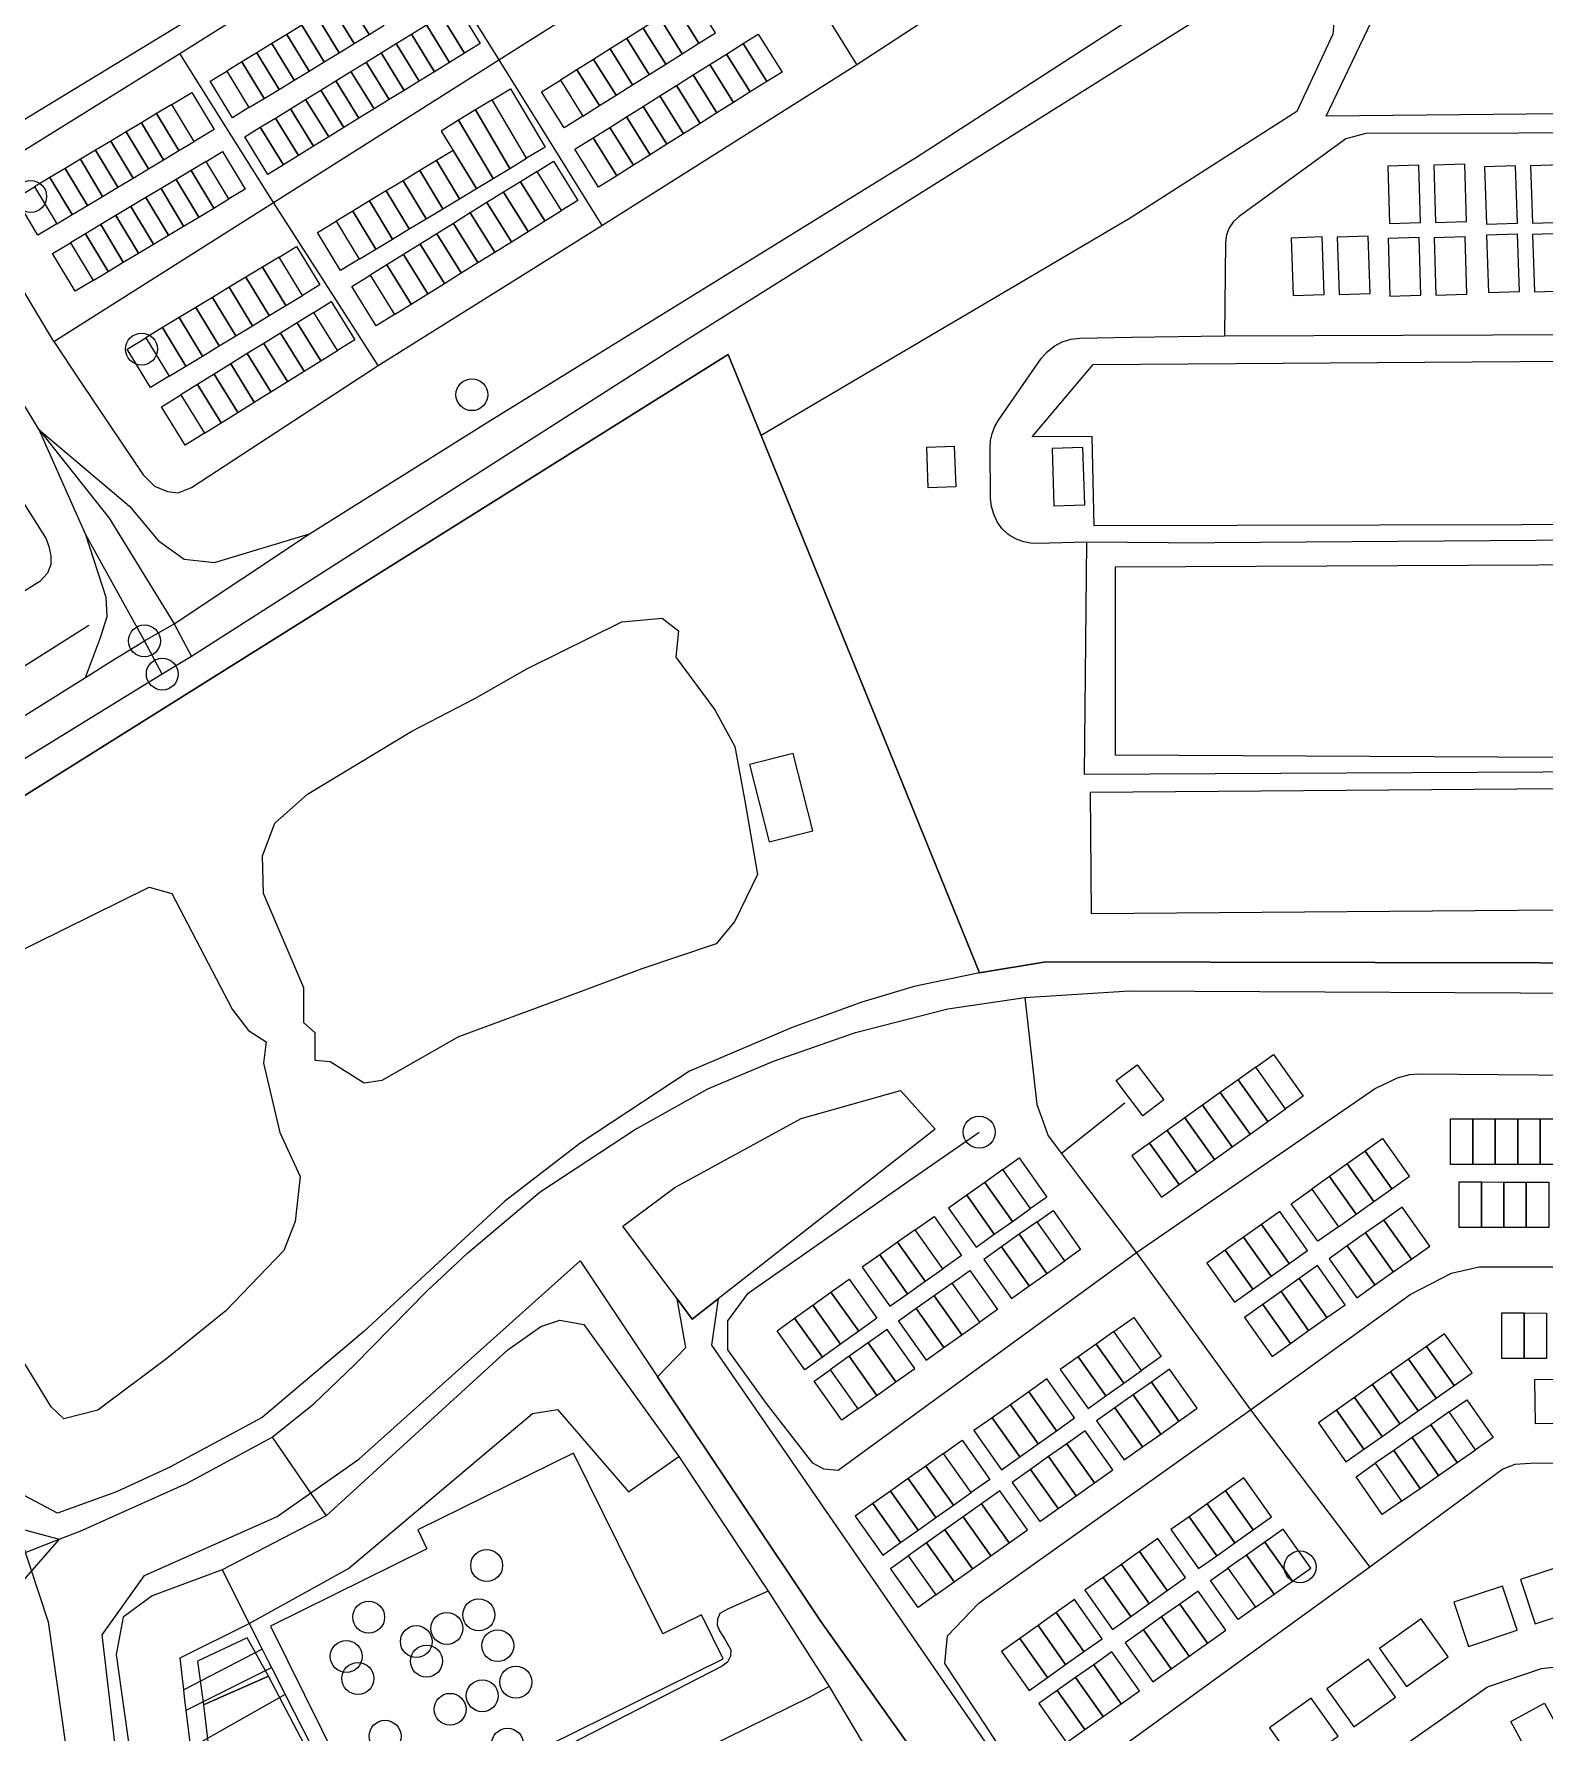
# Model space of a CAD drawing. Header units: metres. Extents: x 11276530 to 11306586, y 355867 to 367650.
# Drawn here: x 11290809 to 11291283, y 360459 to 360991 of the extents above; entities that cross this region are included whole.
import ezdxf

# ---------------------------------------------------------------- set-up
doc = ezdxf.new("R2010")
doc.units = ezdxf.units.M
for name, color, linetype in [('AMENITY', 6, 'Continuous'), ('BUILDING', 8, 'Continuous'), ('HIGHWAY_OTHER', 7, 'Continuous'), ('HIGHWAY_RESIDENTIAL', 7, 'Continuous'), ('HIGHWAY_SECONDARY', 4, 'Continuous'), ('HIGHWAY_SERVICE', 8, 'Continuous'), ('HIGHWAY_TERTIARY', 3, 'Continuous'), ('LANDUSE', 2, 'Continuous'), ('MISC', 8, 'Continuous'), ('NATURAL_OTHER', 7, 'Continuous'), ('NATURAL_WATER', 5, 'Continuous'), ('WATERWAY_DRAIN', 4, 'Continuous')]:
    doc.layers.add(name, color=color, linetype=linetype)

msp = doc.modelspace()

# ---------------------------------------------------------------- linework, layer by layer
at = {"layer": 'AMENITY'}
for points in [[(11290876.29, 360488.21), (11290860.66, 360480.96), (11290862.55, 360467.23), (11290882.91, 360476.23), (11290876.29, 360488.21)], [(11290862.55, 360467.23), (11290868.58, 360415.56), (11290869.52, 360412.1), (11290871.39, 360409.15), (11290873.66, 360408.08), (11290875.94, 360408.08), (11290909.74, 360425.05), (11290882.91, 360476.23), (11290862.55, 360467.23)]]:
    msp.add_lwpolyline(points, dxfattribs=at)
for centre in [(11290808.36, 360940.07), (11290843.13, 360892.23), (11290951.32, 360510.93), (11291206.31, 360510.47), (11290914.34, 360494.73), (11290910.95, 360475.49)]:
    msp.add_circle(centre, 5, dxfattribs=at)
at = {"layer": 'BUILDING'}
for points in [[(11290909.81, 360987.98), (11290914.51, 360990.86), (11290907.53, 361002.32), (11290902.83, 360999.44), (11290909.81, 360987.98)], [(11290914.51, 360990.86), (11290919.23, 360993.72), (11290912.25, 361005.18), (11290907.53, 361002.32), (11290914.51, 360990.86)], [(11291017.84, 360988.09), (11291023.04, 360991.35), (11291016, 361002.58), (11291010.81, 360999.32), (11291017.84, 360988.09)], [(11290900.38, 360982.25), (11290905.1, 360985.11), (11290898.12, 360996.58), (11290893.4, 360993.71), (11290900.38, 360982.25)], [(11290905.1, 360985.11), (11290909.81, 360987.98), (11290902.83, 360999.44), (11290898.12, 360996.58), (11290905.1, 360985.11)], [(11290932.45, 360993.82), (11290937.18, 360996.73), (11290944.41, 360984.98), (11290939.68, 360982.07), (11290932.45, 360993.82)], [(11290937.18, 360996.73), (11290942.08, 360999.74), (11290949.31, 360987.99), (11290944.41, 360984.98), (11290937.18, 360996.73)], [(11291007.46, 360981.57), (11291012.65, 360984.82), (11291005.61, 360996.05), (11291000.41, 360992.8), (11291007.46, 360981.57)], [(11291012.65, 360984.82), (11291017.84, 360988.09), (11291010.81, 360999.32), (11291005.61, 360996.05), (11291012.65, 360984.82)], [(11290890.95, 360976.51), (11290895.67, 360979.37), (11290888.69, 360990.83), (11290883.97, 360987.97), (11290890.95, 360976.51)], [(11290895.67, 360979.37), (11290900.38, 360982.25), (11290893.4, 360993.71), (11290888.69, 360990.83), (11290895.67, 360979.37)], [(11290922.97, 360987.99), (11290927.71, 360990.9), (11290934.94, 360979.15), (11290930.21, 360976.24), (11290922.97, 360987.99)], [(11290927.71, 360990.9), (11290932.45, 360993.82), (11290939.68, 360982.07), (11290934.94, 360979.15), (11290927.71, 360990.9)], [(11291002.26, 360978.31), (11291007.46, 360981.57), (11291000.41, 360992.8), (11290995.22, 360989.54), (11291002.26, 360978.31)], [(11291031.73, 360988), (11291036.44, 360990.97), (11291043.91, 360979.07), (11291039.2, 360976.12), (11291031.73, 360988)], [(11290881.52, 360970.76), (11290886.24, 360973.64), (11290879.26, 360985.1), (11290874.54, 360982.23), (11290881.52, 360970.76)], [(11290886.24, 360973.64), (11290890.95, 360976.51), (11290883.97, 360987.97), (11290879.26, 360985.1), (11290886.24, 360973.64)], [(11290913.5, 360982.16), (11290918.24, 360985.07), (11290925.48, 360973.32), (11290920.74, 360970.41), (11290913.5, 360982.16)], [(11290918.24, 360985.07), (11290922.97, 360987.99), (11290930.21, 360976.24), (11290925.48, 360973.32), (11290918.24, 360985.07)], [(11290991.87, 360971.79), (11290997.06, 360975.06), (11290990.02, 360986.29), (11290984.82, 360983.02), (11290991.87, 360971.79)], [(11290997.06, 360975.06), (11291002.26, 360978.31), (11290995.22, 360989.54), (11290990.02, 360986.29), (11290997.06, 360975.06)], [(11291021.28, 360981.44), (11291026.5, 360984.71), (11291033.97, 360972.83), (11291028.75, 360969.55), (11291021.28, 360981.44)], [(11291026.5, 360984.71), (11291031.73, 360988), (11291039.2, 360976.12), (11291033.97, 360972.83), (11291026.5, 360984.71)], [(11290869.83, 360979.36), (11290876.81, 360967.9), (11290871.65, 360964.75), (11290864.67, 360976.22), (11290869.83, 360979.36)], [(11290876.81, 360967.9), (11290881.52, 360970.76), (11290874.54, 360982.23), (11290869.83, 360979.36), (11290876.81, 360967.9)], [(11290904.04, 360976.33), (11290908.77, 360979.24), (11290916.01, 360967.49), (11290911.28, 360964.58), (11290904.04, 360976.33)], [(11290908.77, 360979.24), (11290913.5, 360982.16), (11290920.74, 360970.41), (11290916.01, 360967.49), (11290908.77, 360979.24)], [(11290981.47, 360965.28), (11290986.67, 360968.53), (11290979.63, 360979.76), (11290974.43, 360976.51), (11290981.47, 360965.28)], [(11290986.67, 360968.53), (11290991.87, 360971.79), (11290984.82, 360983.02), (11290979.63, 360979.76), (11290986.67, 360968.53)], [(11291016.05, 360978.15), (11291021.28, 360981.44), (11291028.75, 360969.55), (11291023.52, 360966.26), (11291016.05, 360978.15)], [(11290899.3, 360973.41), (11290904.04, 360976.33), (11290911.28, 360964.58), (11290906.53, 360961.66), (11290899.3, 360973.41)], [(11290963.84, 360952.04), (11290953.03, 360970.37), (11290958.8, 360973.85), (11290969.62, 360955.53), (11290963.84, 360952.04)], [(11290974.43, 360976.51), (11290981.47, 360965.28), (11290975.57, 360961.58), (11290968.53, 360972.81), (11290974.43, 360976.51)], [(11291005.6, 360971.58), (11291010.82, 360974.87), (11291018.29, 360962.98), (11291013.07, 360959.69), (11291005.6, 360971.58)], [(11291010.82, 360974.87), (11291016.05, 360978.15), (11291023.52, 360966.26), (11291018.29, 360962.98), (11291010.82, 360974.87)], [(11290854.82, 360954.42), (11290859.6, 360957.28), (11290852.63, 360968.9), (11290847.86, 360966.04), (11290854.82, 360954.42)], [(11290852.63, 360968.9), (11290858.9, 360972.66), (11290865.86, 360961.04), (11290859.6, 360957.28), (11290852.63, 360968.9)], [(11290889.83, 360967.58), (11290894.57, 360970.5), (11290901.8, 360958.75), (11290897.07, 360955.82), (11290889.83, 360967.58)], [(11290894.57, 360970.5), (11290899.3, 360973.41), (11290906.53, 360961.66), (11290901.8, 360958.75), (11290894.57, 360970.5)], [(11290958.59, 360948.88), (11290963.84, 360952.04), (11290953.03, 360970.37), (11290947.78, 360967.21), (11290958.59, 360948.88)], [(11290995.13, 360965.01), (11291000.36, 360968.3), (11291007.83, 360956.41), (11291002.6, 360953.13), (11290995.13, 360965.01)], [(11291000.36, 360968.3), (11291005.6, 360971.58), (11291013.07, 360959.69), (11291007.83, 360956.41), (11291000.36, 360968.3)], [(11290845.26, 360948.69), (11290850.04, 360951.55), (11290843.07, 360963.17), (11290838.29, 360960.31), (11290845.26, 360948.69)], [(11290850.04, 360951.55), (11290854.82, 360954.42), (11290847.86, 360966.04), (11290843.07, 360963.17), (11290850.04, 360951.55)], [(11290880.36, 360961.74), (11290885.09, 360964.65), (11290892.33, 360952.91), (11290887.6, 360949.99), (11290880.36, 360961.74)], [(11290885.09, 360964.65), (11290889.83, 360967.58), (11290897.07, 360955.82), (11290892.33, 360952.91), (11290885.09, 360964.65)], [(11290948.09, 360942.53), (11290953.33, 360945.71), (11290942.53, 360964.03), (11290937.06, 360960.57), (11290940.86, 360954.52), (11290948.09, 360942.53)], [(11290953.33, 360945.71), (11290958.59, 360948.88), (11290947.78, 360967.21), (11290942.53, 360964.03), (11290953.33, 360945.71)], [(11290989.91, 360961.73), (11290995.13, 360965.01), (11291002.6, 360953.13), (11290997.38, 360949.85), (11290989.91, 360961.73)], [(11290840.48, 360945.82), (11290845.26, 360948.69), (11290838.29, 360960.31), (11290833.51, 360957.44), (11290840.48, 360945.82)], [(11290880.36, 360961.74), (11290887.6, 360949.99), (11290882.74, 360947), (11290875.51, 360958.76), (11290880.36, 360961.74)], [(11290984.68, 360958.44), (11290992.15, 360946.56), (11290986.43, 360942.96), (11290978.96, 360954.85), (11290984.68, 360958.44)], [(11290984.68, 360958.44), (11290989.91, 360961.73), (11290997.38, 360949.85), (11290992.15, 360946.56), (11290984.68, 360958.44)], [(11290830.91, 360940.1), (11290835.7, 360942.97), (11290828.73, 360954.59), (11290823.94, 360951.72), (11290830.91, 360940.1)], [(11290835.7, 360942.97), (11290840.48, 360945.82), (11290833.51, 360957.44), (11290828.73, 360954.59), (11290835.7, 360942.97)], [(11290863.42, 360951.07), (11290868.49, 360954.13), (11290875.57, 360942.32), (11290870.5, 360939.27), (11290863.42, 360951.07)], [(11290942.83, 360939.37), (11290948.09, 360942.53), (11290940.86, 360954.52), (11290935.61, 360951.35), (11290942.83, 360939.37)], [(11290821.35, 360934.37), (11290826.14, 360937.24), (11290819.17, 360948.86), (11290814.38, 360945.99), (11290821.35, 360934.37)], [(11290826.14, 360937.24), (11290830.91, 360940.1), (11290823.94, 360951.72), (11290819.17, 360948.86), (11290826.14, 360937.24)], [(11290861.05, 360933.6), (11290865.77, 360936.43), (11290858.69, 360948.24), (11290853.97, 360945.4), (11290861.05, 360933.6)], [(11290865.77, 360936.43), (11290870.5, 360939.27), (11290863.42, 360951.07), (11290858.69, 360948.24), (11290865.77, 360936.43)], [(11290932.33, 360933.03), (11290937.58, 360936.2), (11290930.36, 360948.19), (11290925.1, 360945.01), (11290932.33, 360933.03)], [(11290937.58, 360936.2), (11290942.83, 360939.37), (11290935.61, 360951.35), (11290930.36, 360948.19), (11290937.58, 360936.2)], [(11290969.54, 360932.38), (11290974.77, 360935.63), (11290967.11, 360947.93), (11290961.88, 360944.67), (11290969.54, 360932.38)], [(11290967.11, 360947.93), (11290972.23, 360951.13), (11290979.89, 360938.83), (11290974.77, 360935.63), (11290967.11, 360947.93)], [(11291233.81, 360949.59), (11291234.4, 360931.62), (11291244.1, 360931.93), (11291243.52, 360949.9), (11291233.81, 360949.59)], [(11291248.23, 360949.88), (11291248.82, 360931.9), (11291258.51, 360932.22), (11291257.94, 360950.19), (11291248.23, 360949.88)], [(11291264.18, 360949.39), (11291264.76, 360931.42), (11291274.45, 360931.73), (11291273.88, 360949.7), (11291264.18, 360949.39)], [(11291278.6, 360949.68), (11291279.19, 360931.7), (11291288.88, 360932.02), (11291288.29, 360949.99), (11291278.6, 360949.68)], [(11290809.61, 360943.12), (11290816.58, 360931.51), (11290810.66, 360927.97), (11290803.71, 360939.58), (11290809.61, 360943.12)], [(11290816.58, 360931.51), (11290821.35, 360934.37), (11290814.38, 360945.99), (11290809.61, 360943.12), (11290816.58, 360931.51)], [(11290851.59, 360927.93), (11290856.32, 360930.76), (11290849.24, 360942.57), (11290844.51, 360939.73), (11290851.59, 360927.93)], [(11290856.32, 360930.76), (11290861.05, 360933.6), (11290853.97, 360945.4), (11290849.24, 360942.57), (11290856.32, 360930.76)], [(11290921.83, 360926.69), (11290927.07, 360929.87), (11290919.85, 360941.84), (11290914.6, 360938.68), (11290921.83, 360926.69)], [(11290927.07, 360929.87), (11290932.33, 360933.03), (11290925.1, 360945.01), (11290919.85, 360941.84), (11290927.07, 360929.87)], [(11290964.31, 360929.11), (11290969.54, 360932.38), (11290961.88, 360944.67), (11290956.65, 360941.42), (11290964.31, 360929.11)], [(11290842.13, 360922.26), (11290846.87, 360925.1), (11290839.79, 360936.89), (11290835.05, 360934.06), (11290842.13, 360922.26)], [(11290846.87, 360925.1), (11290851.59, 360927.93), (11290844.51, 360939.73), (11290839.79, 360936.89), (11290846.87, 360925.1)], [(11290916.57, 360923.52), (11290921.83, 360926.69), (11290914.6, 360938.68), (11290909.35, 360935.5), (11290916.57, 360923.52)], [(11290953.83, 360922.6), (11290959.06, 360925.85), (11290951.41, 360938.15), (11290946.17, 360934.9), (11290953.83, 360922.6)], [(11290959.06, 360925.85), (11290964.31, 360929.11), (11290956.65, 360941.42), (11290951.41, 360938.15), (11290959.06, 360925.85)], [(11290832.68, 360916.59), (11290837.4, 360919.42), (11290830.32, 360931.23), (11290825.6, 360928.38), (11290832.68, 360916.59)], [(11290837.4, 360919.42), (11290842.13, 360922.26), (11290835.05, 360934.06), (11290830.32, 360931.23), (11290837.4, 360919.42)], [(11290904.09, 360932.33), (11290911.32, 360920.36), (11290905.49, 360916.83), (11290898.25, 360928.81), (11290904.09, 360932.33)], [(11290911.32, 360920.36), (11290916.57, 360923.52), (11290909.35, 360935.5), (11290904.09, 360932.33), (11290911.32, 360920.36)], [(11290943.37, 360916.08), (11290948.6, 360919.34), (11290940.94, 360931.64), (11290935.71, 360928.38), (11290943.37, 360916.08)], [(11290948.6, 360919.34), (11290953.83, 360922.6), (11290946.17, 360934.9), (11290940.94, 360931.64), (11290948.6, 360919.34)], [(11290827.95, 360913.76), (11290832.68, 360916.59), (11290825.6, 360928.38), (11290820.87, 360925.55), (11290827.95, 360913.76)], [(11290938.14, 360912.82), (11290943.37, 360916.08), (11290935.71, 360928.38), (11290930.48, 360925.13), (11290938.14, 360912.82)], [(11291203.54, 360927.04), (11291204.13, 360909.06), (11291213.83, 360909.37), (11291213.25, 360927.36), (11291203.54, 360927.04)], [(11291217.96, 360927.33), (11291218.55, 360909.35), (11291228.25, 360909.66), (11291227.67, 360927.64), (11291217.96, 360927.33)], [(11291233.91, 360926.85), (11291234.49, 360908.86), (11291244.19, 360909.17), (11291243.61, 360927.16), (11291233.91, 360926.85)], [(11291248.33, 360927.12), (11291248.92, 360909.15), (11291258.61, 360909.46), (11291258.02, 360927.44), (11291248.33, 360927.12)], [(11291264.77, 360927.89), (11291265.36, 360909.92), (11291275.06, 360910.23), (11291274.47, 360928.22), (11291264.77, 360927.89)], [(11291279.19, 360928.18), (11291279.78, 360910.21), (11291289.47, 360910.52), (11291288.89, 360928.5), (11291279.19, 360928.18)], [(11290820.87, 360925.55), (11290827.95, 360913.76), (11290822.34, 360910.38), (11290815.26, 360922.19), (11290820.87, 360925.55)], [(11290888.33, 360905.86), (11290893.55, 360909.03), (11290886.26, 360921.07), (11290881.04, 360917.91), (11290888.33, 360905.86)], [(11290886.26, 360921.07), (11290891.74, 360924.39), (11290899.03, 360912.35), (11290893.55, 360909.03), (11290886.26, 360921.07)], [(11290927.66, 360906.3), (11290932.89, 360909.56), (11290925.23, 360921.86), (11290920, 360918.61), (11290927.66, 360906.3)], [(11290932.89, 360909.56), (11290938.14, 360912.82), (11290930.48, 360925.13), (11290925.23, 360921.86), (11290932.89, 360909.56)], [(11290883.11, 360902.71), (11290888.33, 360905.86), (11290881.04, 360917.91), (11290875.81, 360914.75), (11290883.11, 360902.71)], [(11290914.77, 360915.35), (11290922.43, 360903.04), (11290916.73, 360899.5), (11290909.07, 360911.8), (11290914.77, 360915.35)], [(11290922.43, 360903.04), (11290927.66, 360906.3), (11290920, 360918.61), (11290914.77, 360915.35), (11290922.43, 360903.04)], [(11290872.66, 360896.38), (11290877.88, 360899.54), (11290870.59, 360911.59), (11290865.37, 360908.44), (11290872.66, 360896.38)], [(11290877.88, 360899.54), (11290883.11, 360902.71), (11290875.81, 360914.75), (11290870.59, 360911.59), (11290877.88, 360899.54)], [(11290862.21, 360890.05), (11290867.44, 360893.22), (11290860.13, 360905.27), (11290854.91, 360902.12), (11290862.21, 360890.05)], [(11290867.44, 360893.22), (11290872.66, 360896.38), (11290865.37, 360908.44), (11290860.13, 360905.27), (11290867.44, 360893.22)], [(11290897.12, 360903.71), (11290902.61, 360907.12), (11290910.04, 360895.15), (11290904.54, 360891.75), (11290897.12, 360903.71)], [(11290856.98, 360886.9), (11290862.21, 360890.05), (11290854.91, 360902.12), (11290849.68, 360898.95), (11290856.98, 360886.9)], [(11290894.12, 360885.28), (11290899.33, 360888.51), (11290891.91, 360900.48), (11290886.7, 360897.25), (11290894.12, 360885.28)], [(11290899.33, 360888.51), (11290904.54, 360891.75), (11290897.12, 360903.71), (11290891.91, 360900.48), (11290899.33, 360888.51)], [(11290844.46, 360895.79), (11290851.76, 360883.73), (11290845.89, 360880.17), (11290838.58, 360892.24), (11290844.46, 360895.79)], [(11290851.76, 360883.73), (11290856.98, 360886.9), (11290849.68, 360898.95), (11290844.46, 360895.79), (11290851.76, 360883.73)], [(11290883.7, 360878.82), (11290888.91, 360882.05), (11290881.49, 360894.02), (11290876.28, 360890.79), (11290883.7, 360878.82)], [(11290888.91, 360882.05), (11290894.12, 360885.28), (11290886.7, 360897.25), (11290881.49, 360894.02), (11290888.91, 360882.05)], [(11290878.48, 360875.59), (11290883.7, 360878.82), (11290876.28, 360890.79), (11290871.07, 360887.55), (11290878.48, 360875.59)], [(11290868.06, 360869.12), (11290873.27, 360872.36), (11290865.86, 360884.33), (11290860.65, 360881.1), (11290868.06, 360869.12)], [(11290873.27, 360872.36), (11290878.48, 360875.59), (11290871.07, 360887.55), (11290865.86, 360884.33), (11290873.27, 360872.36)], [(11290855.44, 360877.86), (11290862.85, 360865.89), (11290856.76, 360862.12), (11290849.35, 360874.08), (11290855.44, 360877.86)], [(11290862.85, 360865.89), (11290868.06, 360869.12), (11290860.65, 360881.1), (11290855.44, 360877.86), (11290862.85, 360865.89)], [(11291089.26, 360861.45), (11291097.9, 360861.75), (11291098.36, 360849.06), (11291089.71, 360848.76), (11291089.26, 360861.45)], [(11291128.55, 360861.02), (11291129.14, 360843.04), (11291138.83, 360843.36), (11291138.26, 360861.34), (11291128.55, 360861.02)], [(11291192.4, 360667.1), (11291197.96, 360671.08), (11291207.27, 360658.06), (11291201.71, 360654.08), (11291192.4, 360667.1)], [(11291148.69, 360662.9), (11291155.28, 360667.9), (11291163.61, 360656.92), (11291157.01, 360651.91), (11291148.69, 360662.9)], [(11291196.16, 360650.11), (11291201.71, 360654.08), (11291192.4, 360667.1), (11291186.86, 360663.13), (11291196.16, 360650.11)], [(11291190.62, 360646.15), (11291196.16, 360650.11), (11291186.86, 360663.13), (11291181.31, 360659.17), (11291190.62, 360646.15)], [(11291179.53, 360638.22), (11291185.08, 360642.18), (11291175.77, 360655.2), (11291170.24, 360651.23), (11291179.53, 360638.22)], [(11291185.08, 360642.18), (11291190.62, 360646.15), (11291181.31, 360659.17), (11291175.77, 360655.2), (11291185.08, 360642.18)], [(11291173.99, 360634.25), (11291179.53, 360638.22), (11291170.24, 360651.23), (11291164.69, 360647.27), (11291173.99, 360634.25)], [(11291253.48, 360650.96), (11291260.5, 360650.96), (11291260.5, 360636.64), (11291253.48, 360636.64), (11291253.48, 360650.96)], [(11291260.5, 360650.96), (11291267.52, 360650.94), (11291267.52, 360636.63), (11291260.5, 360636.64), (11291260.5, 360650.96)], [(11291267.52, 360650.94), (11291274.54, 360650.94), (11291274.54, 360636.63), (11291267.52, 360636.63), (11291267.52, 360650.94)], [(11291274.54, 360650.94), (11291281.56, 360650.93), (11291281.56, 360636.63), (11291274.54, 360636.63), (11291274.54, 360650.94)], [(11291281.56, 360650.93), (11291288.58, 360650.93), (11291288.58, 360636.62), (11291281.56, 360636.63), (11291281.56, 360650.93)], [(11291168.45, 360630.3), (11291173.99, 360634.25), (11291164.69, 360647.27), (11291159.15, 360643.31), (11291168.45, 360630.3)], [(11291235.05, 360629), (11291240.61, 360632.96), (11291232.24, 360644.73), (11291226.68, 360640.78), (11291235.05, 360629)], [(11291113.16, 360635.05), (11291118.28, 360638.67), (11291126.95, 360626.43), (11291121.82, 360622.8), (11291113.16, 360635.05)], [(11291162.9, 360626.33), (11291168.45, 360630.3), (11291159.15, 360643.31), (11291153.61, 360639.34), (11291162.9, 360626.33)], [(11291229.48, 360625.04), (11291235.05, 360629), (11291226.68, 360640.78), (11291221.11, 360636.82), (11291229.48, 360625.04)], [(11291116.14, 360618.78), (11291121.82, 360622.8), (11291113.16, 360635.05), (11291107.48, 360631.02), (11291116.14, 360618.78)], [(11291223.93, 360621.09), (11291229.48, 360625.04), (11291221.11, 360636.82), (11291215.56, 360632.86), (11291223.93, 360621.09)], [(11291110.46, 360614.76), (11291116.14, 360618.78), (11291107.48, 360631.02), (11291101.8, 360627.01), (11291110.46, 360614.76)], [(11291209.99, 360628.9), (11291218.36, 360617.13), (11291211.92, 360612.55), (11291203.54, 360624.32), (11291209.99, 360628.9)], [(11291218.36, 360617.13), (11291223.93, 360621.09), (11291215.56, 360632.86), (11291209.99, 360628.9), (11291218.36, 360617.13)], [(11291256.19, 360631.14), (11291263.2, 360631.14), (11291263.2, 360616.83), (11291256.18, 360616.83), (11291256.19, 360631.14)], [(11291263.2, 360631.14), (11291270.22, 360631.13), (11291270.21, 360616.83), (11291263.2, 360616.83), (11291263.2, 360631.14)], [(11291270.22, 360631.13), (11291277.24, 360631.13), (11291277.24, 360616.82), (11291270.21, 360616.83), (11291270.22, 360631.13)], [(11291277.24, 360631.13), (11291284.26, 360631.12), (11291284.26, 360616.82), (11291277.24, 360616.82), (11291277.24, 360631.13)], [(11291104.77, 360610.74), (11291110.46, 360614.76), (11291101.8, 360627.01), (11291096.11, 360622.98), (11291104.77, 360610.74)], [(11291241.25, 360606.99), (11291246.97, 360611.04), (11291238.31, 360623.27), (11291232.59, 360619.22), (11291241.25, 360606.99)], [(11291085.66, 360616.18), (11291091.56, 360620.36), (11291100.22, 360608.12), (11291094.32, 360603.94), (11291085.66, 360616.18)], [(11291126.96, 360602.5), (11291132.52, 360606.44), (11291123.86, 360618.68), (11291118.3, 360614.74), (11291126.96, 360602.5)], [(11291123.86, 360618.68), (11291128.87, 360622.22), (11291137.53, 360609.98), (11291132.52, 360606.44), (11291123.86, 360618.68)], [(11291197.21, 360601.57), (11291202.93, 360605.62), (11291194.26, 360617.86), (11291188.54, 360613.82), (11291197.21, 360601.57)], [(11291202.93, 360605.62), (11291208.65, 360609.67), (11291199.98, 360621.91), (11291194.26, 360617.86), (11291202.93, 360605.62)], [(11291235.53, 360602.93), (11291241.25, 360606.99), (11291232.59, 360619.22), (11291226.87, 360615.18), (11291235.53, 360602.93)], [(11291083.23, 360596.1), (11291088.77, 360600.01), (11291080.11, 360612.26), (11291074.57, 360608.34), (11291083.23, 360596.1)], [(11291088.77, 360600.01), (11291094.32, 360603.94), (11291085.66, 360616.18), (11291080.11, 360612.26), (11291088.77, 360600.01)], [(11291121.39, 360598.56), (11291126.96, 360602.5), (11291118.3, 360614.74), (11291112.73, 360610.81), (11291121.39, 360598.56)], [(11291191.49, 360597.52), (11291197.21, 360601.57), (11291188.54, 360613.82), (11291182.82, 360609.76), (11291191.49, 360597.52)], [(11291229.79, 360598.89), (11291235.53, 360602.93), (11291226.87, 360615.18), (11291221.13, 360611.13), (11291229.79, 360598.89)], [(11291077.69, 360592.17), (11291083.23, 360596.1), (11291074.57, 360608.34), (11291069.03, 360604.42), (11291077.69, 360592.17)], [(11291115.82, 360594.63), (11291121.39, 360598.56), (11291112.73, 360610.81), (11291107.16, 360606.87), (11291115.82, 360594.63)], [(11291185.76, 360593.47), (11291191.49, 360597.52), (11291182.82, 360609.76), (11291177.09, 360605.71), (11291185.76, 360593.47)], [(11291224.07, 360594.83), (11291229.79, 360598.89), (11291221.13, 360611.13), (11291215.41, 360607.07), (11291224.07, 360594.83)], [(11291097.25, 360599.47), (11291102.83, 360603.42), (11291111.49, 360591.18), (11291105.91, 360587.22), (11291097.25, 360599.47)], [(11291214.74, 360588.61), (11291220.46, 360592.67), (11291211.79, 360604.91), (11291206.07, 360600.86), (11291214.74, 360588.61)], [(11291053.55, 360592.48), (11291059.24, 360596.56), (11291067.97, 360584.36), (11291062.28, 360580.28), (11291053.55, 360592.48)], [(11291059.24, 360596.56), (11291064.93, 360600.63), (11291073.66, 360588.43), (11291067.97, 360584.36), (11291059.24, 360596.56)], [(11291100.28, 360583.25), (11291105.91, 360587.22), (11291097.25, 360599.47), (11291091.62, 360595.5), (11291100.28, 360583.25)], [(11291203.29, 360580.5), (11291209.01, 360584.56), (11291200.35, 360596.8), (11291194.63, 360592.75), (11291203.29, 360580.5)], [(11291209.01, 360584.56), (11291214.74, 360588.61), (11291206.07, 360600.86), (11291200.35, 360596.8), (11291209.01, 360584.56)], [(11291047.86, 360588.41), (11291053.55, 360592.48), (11291062.28, 360580.28), (11291056.59, 360576.21), (11291047.86, 360588.41)], [(11291089.06, 360575.3), (11291094.67, 360579.29), (11291086, 360591.53), (11291080.39, 360587.55), (11291089.06, 360575.3)], [(11291094.67, 360579.29), (11291100.28, 360583.25), (11291091.62, 360595.5), (11291086, 360591.53), (11291094.67, 360579.29)], [(11291197.57, 360576.45), (11291203.29, 360580.5), (11291194.63, 360592.75), (11291188.91, 360588.71), (11291197.57, 360576.45)], [(11291056.59, 360576.21), (11291051.08, 360572.26), (11291042.35, 360584.46), (11291047.86, 360588.41), (11291056.59, 360576.21)], [(11291147.96, 360584.26), (11291154.16, 360588.64), (11291162.82, 360576.4), (11291156.62, 360572.02), (11291147.96, 360584.26)], [(11291269.57, 360590.08), (11291276.59, 360590.08), (11291276.58, 360575.77), (11291269.56, 360575.77), (11291269.57, 360590.08)], [(11291276.59, 360590.08), (11291283.61, 360590.07), (11291283.59, 360575.76), (11291276.58, 360575.77), (11291276.59, 360590.08)], [(11291073.6, 360564.24), (11291079.55, 360568.45), (11291070.88, 360580.69), (11291064.94, 360576.49), (11291073.6, 360564.24)], [(11291079.55, 360568.45), (11291085.5, 360572.66), (11291076.84, 360584.9), (11291070.88, 360580.69), (11291079.55, 360568.45)], [(11291145.44, 360564.09), (11291151.02, 360568.05), (11291142.36, 360580.29), (11291136.76, 360576.33), (11291145.44, 360564.09)], [(11291151.02, 360568.05), (11291156.62, 360572.02), (11291147.96, 360584.26), (11291142.36, 360580.29), (11291151.02, 360568.05)], [(11291254.58, 360567.33), (11291260.23, 360571.31), (11291251.58, 360583.57), (11291245.93, 360579.59), (11291254.58, 360567.33)], [(11291067.65, 360560.03), (11291073.6, 360564.24), (11291064.94, 360576.49), (11291058.98, 360572.27), (11291067.65, 360560.03)], [(11291139.84, 360560.12), (11291145.44, 360564.09), (11291136.76, 360576.33), (11291131.16, 360572.36), (11291139.84, 360560.12)], [(11291243.29, 360559.36), (11291248.94, 360563.34), (11291240.28, 360575.59), (11291234.64, 360571.6), (11291243.29, 360559.36)], [(11291248.94, 360563.34), (11291254.58, 360567.33), (11291245.93, 360579.59), (11291240.28, 360575.59), (11291248.94, 360563.34)], [(11291058.98, 360572.27), (11291067.65, 360560.03), (11291062.63, 360556.47), (11291053.96, 360568.72), (11291058.98, 360572.27)], [(11291129.92, 360553.12), (11291135.64, 360557.16), (11291126.98, 360569.41), (11291121.26, 360565.36), (11291129.92, 360553.12)], [(11291168.36, 360556.17), (11291174.08, 360560.22), (11291165.42, 360572.46), (11291159.7, 360568.41), (11291168.36, 360556.17)], [(11291237.64, 360555.37), (11291243.29, 360559.36), (11291234.64, 360571.6), (11291228.99, 360567.62), (11291237.64, 360555.37)], [(11291287.3, 360569.36), (11291287.51, 360555.4), (11291280.1, 360555.29), (11291279.88, 360569.25), (11291287.3, 360569.36)], [(11291124.2, 360549.07), (11291129.92, 360553.12), (11291121.26, 360565.36), (11291115.54, 360561.31), (11291124.2, 360549.07)], [(11291156.91, 360548.07), (11291162.63, 360552.12), (11291153.97, 360564.37), (11291148.24, 360560.31), (11291156.91, 360548.07)], [(11291162.63, 360552.12), (11291168.36, 360556.17), (11291159.7, 360568.41), (11291153.97, 360564.37), (11291162.63, 360552.12)], [(11291232, 360551.39), (11291237.64, 360555.37), (11291228.99, 360567.62), (11291223.34, 360563.63), (11291232, 360551.39)], [(11291118.47, 360545.01), (11291124.2, 360549.07), (11291115.54, 360561.31), (11291109.8, 360557.25), (11291118.47, 360545.01)], [(11291151.19, 360544.02), (11291156.91, 360548.07), (11291148.24, 360560.31), (11291142.52, 360556.26), (11291151.19, 360544.02)], [(11291220.71, 360543.41), (11291226.35, 360547.4), (11291217.69, 360559.64), (11291212.05, 360555.65), (11291220.71, 360543.41)], [(11291226.35, 360547.4), (11291232, 360551.39), (11291223.34, 360563.63), (11291217.69, 360559.64), (11291226.35, 360547.4)], [(11291255.52, 360543.16), (11291261.31, 360547.19), (11291253.06, 360559.05), (11291247.27, 360555.02), (11291255.52, 360543.16)], [(11291253.06, 360559.05), (11291258.57, 360562.88), (11291266.82, 360551.02), (11291261.31, 360547.19), (11291253.06, 360559.05)], [(11291112.75, 360540.96), (11291118.47, 360545.01), (11291109.8, 360557.25), (11291104.08, 360553.21), (11291112.75, 360540.96)], [(11291141.87, 360536.86), (11291147.6, 360540.91), (11291138.93, 360553.14), (11291133.21, 360549.09), (11291141.87, 360536.86)], [(11291249.73, 360539.14), (11291255.52, 360543.16), (11291247.27, 360555.02), (11291241.48, 360551), (11291249.73, 360539.14)], [(11291094.52, 360546), (11291100.4, 360550.16), (11291109.06, 360537.92), (11291103.18, 360533.76), (11291094.52, 360546)], [(11291136.15, 360532.8), (11291141.87, 360536.86), (11291133.21, 360549.09), (11291127.49, 360545.04), (11291136.15, 360532.8)], [(11291243.94, 360535.11), (11291249.73, 360539.14), (11291241.48, 360551), (11291235.69, 360546.97), (11291243.94, 360535.11)], [(11291018.64, 360495.42), (11291006.55, 360489.45), (11290978.56, 360546.17), (11290929.7, 360522.05), (11290932.61, 360516.17), (11290883.57, 360491.94), (11290915.48, 360427.33), (11291025.44, 360481.62), (11291018.64, 360495.42)], [(11291097.65, 360529.85), (11291103.18, 360533.76), (11291094.52, 360546), (11291088.99, 360542.09), (11291097.65, 360529.85)], [(11291130.43, 360528.75), (11291136.15, 360532.8), (11291127.49, 360545.04), (11291121.76, 360541), (11291130.43, 360528.75)], [(11291229.9, 360542.95), (11291238.15, 360531.09), (11291232.1, 360526.87), (11291223.85, 360538.73), (11291229.9, 360542.95)], [(11291238.15, 360531.09), (11291243.94, 360535.11), (11291235.69, 360546.97), (11291229.9, 360542.95), (11291238.15, 360531.09)], [(11291086.57, 360522.01), (11291092.11, 360525.92), (11291083.44, 360538.17), (11291077.91, 360534.25), (11291086.57, 360522.01)], [(11291092.11, 360525.92), (11291097.65, 360529.85), (11291088.99, 360542.09), (11291083.44, 360538.17), (11291092.11, 360525.92)], [(11291124.71, 360524.7), (11291130.43, 360528.75), (11291121.76, 360541), (11291116.04, 360536.94), (11291124.71, 360524.7)], [(11291191.62, 360522.09), (11291197.35, 360526.13), (11291188.68, 360538.38), (11291182.96, 360534.33), (11291191.62, 360522.09)], [(11291081.04, 360518.08), (11291086.57, 360522.01), (11291077.91, 360534.25), (11291072.37, 360530.33), (11291081.04, 360518.08)], [(11291115.11, 360518), (11291120.86, 360522.06), (11291112.2, 360534.3), (11291106.45, 360530.23), (11291115.11, 360518)], [(11291185.9, 360518.04), (11291191.62, 360522.09), (11291182.96, 360534.33), (11291177.24, 360530.28), (11291185.9, 360518.04)], [(11291075.5, 360514.17), (11291081.04, 360518.08), (11291072.37, 360530.33), (11291066.83, 360526.41), (11291075.5, 360514.17)], [(11291109.36, 360513.93), (11291115.11, 360518), (11291106.45, 360530.23), (11291100.7, 360526.16), (11291109.36, 360513.93)], [(11291180.18, 360513.98), (11291185.9, 360518.04), (11291177.24, 360530.28), (11291171.52, 360526.22), (11291180.18, 360513.98)], [(11291097.86, 360505.78), (11291103.61, 360509.86), (11291094.94, 360522.09), (11291089.19, 360518.02), (11291097.86, 360505.78)], [(11291103.61, 360509.86), (11291109.36, 360513.93), (11291100.7, 360526.16), (11291094.94, 360522.09), (11291103.61, 360509.86)], [(11291174.46, 360509.93), (11291180.18, 360513.98), (11291171.52, 360526.22), (11291165.8, 360522.18), (11291174.46, 360509.93)], [(11291203.9, 360506.02), (11291209.66, 360510.1), (11291201, 360522.34), (11291195.24, 360518.26), (11291203.9, 360506.02)], [(11291092.1, 360501.71), (11291097.86, 360505.78), (11291089.19, 360518.02), (11291083.43, 360513.95), (11291092.1, 360501.71)], [(11291164.69, 360503.08), (11291170.43, 360507.12), (11291161.76, 360519.37), (11291156.03, 360515.32), (11291164.69, 360503.08)], [(11291198.15, 360501.95), (11291203.9, 360506.02), (11291195.24, 360518.26), (11291189.47, 360514.19), (11291198.15, 360501.95)], [(11291083.43, 360513.95), (11291092.1, 360501.71), (11291086.58, 360497.79), (11291077.91, 360510.03), (11291083.43, 360513.95)], [(11291153.25, 360494.97), (11291158.97, 360499.02), (11291150.31, 360511.26), (11291144.59, 360507.21), (11291153.25, 360494.97)], [(11291158.97, 360499.02), (11291164.69, 360503.08), (11291156.03, 360515.32), (11291150.31, 360511.26), (11291158.97, 360499.02)], [(11291192.39, 360497.87), (11291198.15, 360501.95), (11291189.47, 360514.19), (11291183.72, 360510.11), (11291192.39, 360497.87)], [(11291295.25, 360497.68), (11291290.65, 360511.56), (11291275.41, 360506.51), (11291280.01, 360492.63), (11291295.25, 360497.68)], [(11291147.53, 360490.91), (11291153.25, 360494.97), (11291144.59, 360507.21), (11291138.87, 360503.15), (11291147.53, 360490.91)], [(11291183.72, 360510.11), (11291192.39, 360497.87), (11291186.92, 360494), (11291178.25, 360506.24), (11291183.72, 360510.11)], [(11291138.56, 360483.93), (11291144.28, 360487.98), (11291135.61, 360500.22), (11291129.88, 360496.18), (11291138.56, 360483.93)], [(11291177.31, 360486.59), (11291183.03, 360490.64), (11291174.37, 360502.89), (11291168.65, 360498.83), (11291177.31, 360486.59)], [(11291274.35, 360490.6), (11291269.76, 360504.48), (11291254.52, 360499.43), (11291259.12, 360485.55), (11291274.35, 360490.6)], [(11291132.83, 360479.87), (11291138.56, 360483.93), (11291129.88, 360496.18), (11291124.16, 360492.12), (11291132.83, 360479.87)], [(11291165.86, 360478.48), (11291171.58, 360482.54), (11291162.91, 360494.78), (11291157.19, 360490.72), (11291165.86, 360478.48)], [(11291171.58, 360482.54), (11291177.31, 360486.59), (11291168.65, 360498.83), (11291162.91, 360494.78), (11291171.58, 360482.54)], [(11291127.11, 360475.83), (11291132.83, 360479.87), (11291124.16, 360492.12), (11291118.44, 360488.07), (11291127.11, 360475.83)], [(11291160.14, 360474.43), (11291165.86, 360478.48), (11291157.19, 360490.72), (11291151.47, 360486.68), (11291160.14, 360474.43)], [(11291252.77, 360482.27), (11291244.3, 360494.18), (11291231.22, 360484.89), (11291239.68, 360472.97), (11291252.77, 360482.27)], [(11291121.38, 360471.77), (11291127.11, 360475.83), (11291118.44, 360488.07), (11291112.72, 360484.01), (11291121.38, 360471.77)], [(11291144.55, 360463.54), (11291150.27, 360467.59), (11291141.61, 360479.83), (11291135.88, 360475.78), (11291144.55, 360463.54)], [(11291150.27, 360467.59), (11291155.99, 360471.65), (11291147.33, 360483.89), (11291141.61, 360479.83), (11291150.27, 360467.59)], [(11291236.22, 360469.66), (11291227.76, 360481.58), (11291214.67, 360472.28), (11291223.14, 360460.36), (11291236.22, 360469.66)], [(11291138.82, 360459.48), (11291144.55, 360463.54), (11291135.88, 360475.78), (11291130.15, 360471.72), (11291138.82, 360459.48)], [(11291133.1, 360455.43), (11291138.82, 360459.48), (11291130.15, 360471.72), (11291124.43, 360467.68), (11291133.1, 360455.43)], [(11291218.29, 360457.45), (11291209.82, 360469.36), (11291196.74, 360460.07), (11291205.2, 360448.15), (11291218.29, 360457.45)], [(11291282.94, 360467.74), (11291285.94, 360462.2), (11291291.15, 360465.02), (11291296.67, 360454.84), (11291291.46, 360452.01), (11291280.93, 360446.29), (11291272.4, 360462.02), (11291282.94, 360467.74)]]:
    msp.add_lwpolyline(points, close=True, dxfattribs=at)
at = {"layer": 'HIGHWAY_OTHER'}
for points in [[(11290811.08, 360866.87), (11290839.34, 360842.98), (11290848.37, 360832.25), (11290856.46, 360826.42), (11290865.96, 360825.32), (11290895.78, 360834.27)], [(11290825.51, 360789.29), (11290830.22, 360801.85), (11290832.35, 360808.44), (11290832, 360814.32), (11290825.67, 360833.98)], [(11291139.36, 360831.69), (11291138.61, 360758.97)], [(11291138.61, 360758.97), (11291323.57, 360759.87)], [(11290900.97, 360526.46), (11290958, 360578.55), (11290968.26, 360585.87), (11290974.3, 360587.8), (11290981.76, 360586.45)], [(11290981.76, 360586.45), (11291011.6, 360545.04), (11291039.52, 360502.84), (11291058.74, 360473.02)], [(11290884.07, 360551.19), (11290900.97, 360526.46)], [(11290780.06, 360540.04), (11290790.97, 360528.69), (11290800.32, 360523.77), (11290817.3, 360519.14)], [(11290900.97, 360526.46), (11290868.41, 360509.57), (11290846.49, 360501.38), (11290837.33, 360494.69), (11290835.22, 360483.04), (11290848.91, 360385.5), (11290850.63, 360373.33)], [(11290817.3, 360519.14), (11290803.76, 360503.61), (11290800.81, 360495.25), (11290800, 360469.75)], [(11291058.74, 360473.02), (11291052.63, 360469.62), (11290993.2, 360440.35), (11290931.82, 360411.76), (11290922.48, 360406.97), (11290914.28, 360403.24), (11290890.26, 360390.92), (11290886.52, 360388.94), (11290850.63, 360373.33)], [(11291058.74, 360473.02), (11291077.01, 360442.26), (11291087.75, 360422.05), (11291089.65, 360418.47)]]:
    msp.add_lwpolyline(points, dxfattribs=at)
for centre in [(11290946.69, 360877.92), (11290844.03, 360800.74), (11290849.63, 360790.34), (11291105.71, 360646.75)]:
    msp.add_circle(centre, 5, dxfattribs=at)
at = {"layer": 'HIGHWAY_RESIDENTIAL'}
for points in [[(11291067.33, 360981.44), (11291052.16, 361006.12), (11291035.25, 361033.62), (11291021.23, 361056.04), (11291005.86, 361080.59), (11291001.08, 361086.56), (11290959.13, 361120.89), (11290909.38, 361160.91), (11290889.55, 361177.02), (11290867.6, 361194.33), (11290851.46, 361206.35)], [(11290815.62, 360894.57), (11290884.47, 360938.15), (11290955.11, 360982.88), (11291035.25, 361033.62), (11291101.1, 361075.29), (11291116.73, 361085.19), (11291161.93, 361113.82), (11291186.88, 361129.62), (11291220.01, 361150.58), (11291279.02, 361187.94)], [(11290815.62, 360894.57), (11290823.51, 360882.79), (11290833.3, 360868.21), (11290843.63, 360852.81), (11290847.19, 360849.29), (11290851.22, 360847.57), (11290854.66, 360847.19), (11290858.75, 360848.82), (11290917.32, 360887.06), (11290987.41, 360931), (11291067.33, 360981.44), (11291147.96, 361034.07), (11291217.09, 361078.08), (11291287.5, 361124.32), (11291291.65, 361128.26), (11291295.39, 361132.66)], [(11290815.62, 360894.57), (11290800.86, 360919.26), (11290793.64, 360931.33), (11290792.78, 360932.73), (11290791.24, 360935.69), (11290790.76, 360937.36), (11290790.57, 360939.19), (11290790.68, 360941.02), (11290791.05, 360942.97), (11290791.87, 360944.75), (11290794.27, 360947.14), (11290855.08, 360984.88), (11290926.06, 361029.57)], [(11291226.91, 360959.76), (11291220.71, 360958.12), (11291187.19, 360933.77), (11291185.43, 360932.19), (11291184.09, 360930.24), (11291183.24, 360928.03), (11291182.94, 360925.67), (11291182.62, 360896.4)], [(11291378.66, 360960.01), (11291370.94, 360960.14), (11291226.91, 360959.76)], [(11291165.03, 360831.5), (11291139.36, 360831.69), (11291124.01, 360831.28), (11291121.82, 360831.38), (11291119.68, 360831.79), (11291117.62, 360832.52), (11291115.68, 360833.53), (11291114.67, 360834.18), (11291112.84, 360836), (11291111.36, 360838.1), (11291110.27, 360840.43), (11291109.58, 360842.91), (11291109.32, 360845.47), (11291109.13, 360861.21), (11291109.28, 360863.53), (11291109.79, 360865.8), (11291110.64, 360867.96), (11291111.81, 360869.97), (11291125.16, 360889.22), (11291127, 360891.39), (11291129.23, 360893.18), (11291131.74, 360894.52), (11291134.47, 360895.36), (11291137.3, 360895.67), (11291153.5, 360895.93), (11291182.62, 360896.4)], [(11291182.62, 360896.4), (11291322.75, 360896.94), (11291381.94, 360897.17)], [(11290787.3, 360874.43), (11290802.93, 360849.15), (11290813.22, 360832.71), (11290814.05, 360830.32), (11290814.72, 360827.41), (11290814.72, 360824.65), (11290813.63, 360821.99), (11290811.29, 360819.35), (11290731.36, 360769.66), (11290638.89, 360710.56), (11290559.29, 360660.38), (11290493.15, 360618.49), (11290480.84, 360615.1), (11290468.02, 360619.07), (11290461.04, 360624.23), (11290456.27, 360631.99), (11290441.48, 360658.11)], [(11291120.04, 360689), (11291123.83, 360655.42), (11291125.24, 360651.5), (11291127.37, 360645.57), (11291131.5, 360640.11), (11291137.81, 360631.72), (11291155.06, 360608.91), (11291174.31, 360582.45), (11291190.82, 360559.76), (11291210.86, 360533.25), (11291228.17, 360510.35)], [(11291309.42, 360620.31), (11291309.22, 360634.09), (11291308.91, 360655.59), (11291306.93, 360659.61), (11291303.6, 360662.96), (11291293.36, 360664.54), (11291243.41, 360664.94), (11291240.6, 360664.76), (11291236.76, 360663.64), (11291229.98, 360660.48), (11291155.06, 360608.91), (11291061.49, 360540.66), (11291057.01, 360541.14), (11291053.61, 360543.03), (11291039.09, 360561.74)], [(11291039.09, 360561.74), (11291026.95, 360578.54), (11291026.95, 360587.6), (11291033.25, 360596.27), (11291084.03, 360631.66), (11291105.71, 360646.75)], [(11291118.18, 360444.8), (11291107.65, 360460.86), (11291094.97, 360480.22), (11291095.76, 360488.89), (11291105.62, 360499.13), (11291190.82, 360559.76), (11291240.78, 360595.84), (11291253.78, 360602.53), (11291262.44, 360604.51), (11291298.39, 360604.55), (11291305.48, 360609.28), (11291309.42, 360620.31)], [(11291309.5, 360543.29), (11291278.56, 360542.86), (11291273.64, 360542.57), (11291269.91, 360541.08), (11291228.17, 360510.35), (11291137.54, 360444.69), (11291126.66, 360440.49), (11291118.18, 360444.8)], [(11291173.51, 360401.78), (11291176.66, 360410.85), (11291265.09, 360472.89), (11291281.99, 360478.6), (11291292.24, 360479.79), (11291300.51, 360476.63), (11291304.05, 360470.72), (11291345.3, 360389.09), (11291353.36, 360361.48), (11291352.61, 360349.38), (11291347.21, 360331.17), (11291335.78, 360307.13), (11291324.75, 360294.13), (11291306.24, 360275.22), (11291286.53, 360261.43), (11291260.54, 360252.77), (11291237.69, 360248.04), (11291208.09, 360248.77)]]:
    msp.add_lwpolyline(points, dxfattribs=at)
at = {"layer": 'HIGHWAY_SECONDARY'}
for points in [[(11290895.78, 360834.27), (11290951.8, 360869.37), (11291086.06, 360952.37), (11291245.92, 361055.83), (11291333.12, 361113.98), (11291385.83, 361143.46), (11291437.53, 361164.01), (11291460.38, 361171.27), (11291492.79, 361180.34), (11291561.79, 361196.76), (11291655.67, 361210.04), (11291695.7, 361210.66)], [(11291350.04, 361110.79), (11291331.18, 361099.13), (11291175.28, 360996.3), (11291013.94, 360894.97), (11290858.83, 360795.9)], [(11290853.34, 360806.12), (11290895.78, 360834.27)], [(11290844.03, 360800.74), (11290853.34, 360806.12)], [(11290825.51, 360789.29), (11290832.93, 360793.93), (11290844.03, 360800.74)], [(11290858.83, 360795.9), (11290849.63, 360790.34)], [(11290708.05, 360715.91), (11290714.92, 360720.15), (11290717.07, 360721.5), (11290825.51, 360789.29)], [(11290849.63, 360790.34), (11290752, 360730.38)]]:
    msp.add_lwpolyline(points, dxfattribs=at)
at = {"layer": 'HIGHWAY_SERVICE'}
for points in [[(11290926.06, 361029.57), (11290940.7, 361006.05), (11290955.11, 360982.88), (11290972.33, 360955.22), (11290987.41, 360931)], [(11290917.32, 360887.06), (11290901.62, 360911.48), (11290884.47, 360938.15), (11290869.54, 360961.9), (11290855.08, 360984.88)], [(11291165.03, 360831.5), (11291323.52, 360832.65), (11291322.75, 360896.94)], [(11291151.37, 360655.87), (11291131.5, 360640.11)], [(11290876.83, 360492.76), (11290908.02, 360510.03), (11290965.64, 360558.54), (11290973.56, 360559.77), (11290995.79, 360534.02), (11291011.6, 360545.04)], [(11290868.41, 360509.57), (11290876.83, 360492.76)], [(11291039.52, 360502.84), (11291026.56, 360497.15), (11291024.41, 360495.9), (11291023.66, 360494.15), (11291023.63, 360492.24), (11291024.31, 360490.47), (11291025.96, 360487.8), (11291027.85, 360484.51), (11291027.72, 360482.46), (11291026.77, 360480.63), (11291025.17, 360479.35), (11290913.78, 360422.1), (11290873.4, 360400.97), (11290868.19, 360402.15), (11290864.19, 360409.62), (11290863.31, 360416.58), (11290860.94, 360435.32), (11290858.61, 360453.78), (11290857.12, 360465.61), (11290856.72, 360468.72), (11290856.36, 360471.95), (11290855.25, 360481.96), (11290876.83, 360492.76)], [(11290876.83, 360492.76), (11290880.93, 360484.74), (11290882.64, 360481.36), (11290883.88, 360478.94), (11290888.18, 360470.52), (11290896.56, 360454.06), (11290904.52, 360438.44), (11290913.78, 360422.1), (11290922.48, 360406.97)], [(11290880.93, 360484.74), (11290856.36, 360471.95)], [(11290857.12, 360465.61), (11290883.88, 360478.94)], [(11290888.18, 360470.52), (11290858.61, 360453.78)]]:
    msp.add_lwpolyline(points, dxfattribs=at)
at = {"layer": 'HIGHWAY_TERTIARY'}
for points in [[(11290811.08, 360866.87), (11290777.68, 360921.87), (11290771.2, 360932.15), (11290746.93, 360975.66), (11290723.06, 361040.58), (11290713.85, 361059.07), (11290702.48, 361079.34), (11290675.72, 361111.24), (11290662.59, 361123.61), (11290606.95, 361166.66)], [(11290811.08, 360866.87), (11290832.98, 360839.18), (11290853.34, 360806.12)], [(11290825.67, 360833.98), (11290811.08, 360866.87)], [(11290844.03, 360800.74), (11290825.67, 360833.98)], [(11290853.34, 360806.12), (11290858.83, 360795.9)], [(11290849.63, 360790.34), (11290844.03, 360800.74)], [(11290817.3, 360519.14), (11290823.91, 360521.73), (11290857.41, 360536.7), (11290884.07, 360551.19), (11290891.01, 360556.7), (11290897.16, 360561.57), (11290909.91, 360573.82), (11290932.54, 360596.9), (11290945.44, 360608.89), (11290968.07, 360628.09), (11290997.63, 360647.49), (11291020.61, 360660.33), (11291041.22, 360668.99), (11291066.9, 360677.95), (11291095.87, 360685.41), (11291120.04, 360689), (11291152.85, 360691.02), (11291295.75, 360690.3), (11291340.97, 360690.56)], [(11290789.38, 360508.19), (11290817.3, 360519.14)]]:
    msp.add_lwpolyline(points, dxfattribs=at)
at = {"layer": 'LANDUSE'}
for points in [[(11291153.01, 360933.26), (11291037.33, 360865.1), (11291105.79, 360696.75), (11291126.66, 360700.13), (11291333.05, 360699.69), (11291333.05, 360877.42), (11291395.46, 360878.02), (11291399.93, 360882.5), (11291398.44, 360973.27), (11291399.34, 361094.79), (11291396.35, 361099.27), (11291392.48, 361100.47), (11291385.31, 361103.75), (11291374.85, 361108.23), (11291365.9, 361108.23), (11291344.7, 361090.91), (11291227.96, 361018.06), (11291218.1, 361008.51), (11291216.61, 360990.89), (11291205.26, 360966.7), (11291153.01, 360933.26)], [(11290874.12, 361105.13), (11290814.81, 361029.42), (11290796.73, 361027.73), (11290764.46, 361053.23), (11290763.21, 361074.05), (11290748.43, 361069.71), (11290736.1, 361059.82), (11290729.47, 361049.85), (11290745.03, 361005.85), (11290760.62, 360974.21), (11290777.19, 360946.5), (11290931.61, 361040.45), (11290915.16, 361053.52), (11290923.4, 361065.53), (11290874.12, 361105.13)], [(11291214.52, 360965.21), (11291233.33, 361004.62), (11291304.69, 361046.43), (11291325.6, 361059.26), (11291335.15, 361059.56), (11291344.7, 361066.43), (11291366.79, 361089.42), (11291373.96, 361093.89), (11291379.04, 361093.89), (11291387.7, 361090.61), (11291391.57, 361084.64), (11291395.16, 361073.3), (11291393.37, 361024.03), (11291383.21, 361023.73), (11291381.42, 360998.95), (11291361.12, 360997.76), (11291361.12, 360966.7), (11291214.52, 360965.21)], [(11291141.45, 360887.43), (11291319.71, 360888.62), (11291320.61, 360837.27), (11291141.75, 360836.8), (11291141.16, 360864.8), (11291122.35, 360864.74), (11291141.45, 360887.43)], [(11291148.32, 360823.83), (11291148.32, 360765.01), (11291328.07, 360764.11), (11291325.38, 360824.72), (11291148.32, 360823.83)], [(11291140.56, 360753.22), (11291140.86, 360715.3), (11291328.07, 360716.78), (11291327.77, 360754.7), (11291140.56, 360753.22)], [(11291091.94, 360647.69), (11291023.92, 360594.54), (11291015.73, 360588.14), (11291011.01, 360594.49), (11290994.06, 360617.29), (11291010.3, 360629.37), (11291049.87, 360651.02), (11291081.1, 360659.78), (11291091.94, 360647.69)]]:
    msp.add_lwpolyline(points, close=True, dxfattribs=at)
for points in [[(11291574.98, 360292.46), (11291641.89, 360730.93), (11291352.62, 360729.26), (11291352.14, 360699.65), (11291333.05, 360699.69), (11291126.66, 360700.13), (11291105.79, 360696.75), (11291037.33, 360865.1), (11291026.98, 360890.55), (11290751.59, 360717.9), (11290751.59, 360717.9), (11290749.24, 360715.43), (11290746.32, 360712.35), (11290744.1, 360709.78), (11290743.06, 360705.84), (11290742.73, 360702.91), (11290742.38, 360699.4), (11290743.41, 360693.83), (11290752.85, 360666.22), (11290782.17, 360580.65), (11290799.65, 360536.4), (11290813.83, 360493.3), (11290836.06, 360336.51)], [(11290842.77, 360386.74), (11290830.82, 360489.21), (11290844.04, 360507.78), (11290885.67, 360526.26), (11290911.23, 360544.24), (11290980.64, 360606.42), (11290980.64, 360606.42), (11291004.89, 360570.06), (11291055.82, 360493.69), (11291108.99, 360419.05)]]:
    msp.add_lwpolyline(points, dxfattribs=at)
at = {"layer": 'MISC'}
for points in [[(11290751.59, 360717.9), (11291026.98, 360890.55), (11291037.33, 360865.1), (11291105.79, 360696.75), (11291085.36, 360692.46), (11291068.89, 360687.48), (11291047.12, 360679.6), (11291014.88, 360665.87), (11290980.58, 360643.24), (11290956.92, 360625.06), (11290912.84, 360584.25), (11290880.94, 360557.32), (11290851.96, 360541.71), (11290835.32, 360534), (11290816.81, 360527.31), (11290799.65, 360536.4)], [(11291033.75, 360761.97), (11291039.87, 360737.79), (11291053.53, 360741.24), (11291047.41, 360765.43), (11291033.75, 360761.97)]]:
    msp.add_lwpolyline(points, dxfattribs=at)
for centre in [(11290948.85, 360495.44), (11290938.84, 360491.2), (11290929.26, 360487.07), (11290954.79, 360485.78), (11290907.31, 360482.41), (11290932.46, 360480.96), (11290960.47, 360474.34), (11290949.94, 360470.1), (11290939.86, 360465.85), (11290919.47, 360457.4), (11290957.84, 360454.89)]:
    msp.add_circle(centre, 5, dxfattribs=at)
at = {"layer": 'NATURAL_OTHER'}
for points in [[(11291004.89, 360570.06), (11291013.79, 360579.27), (11291011.01, 360594.49), (11291015.73, 360588.14), (11291023.92, 360594.54), (11291021.8, 360580), (11291126.38, 360428.23)], [(11291108.99, 360419.05), (11291055.82, 360493.69), (11291004.89, 360570.06)]]:
    msp.add_lwpolyline(points, dxfattribs=at)
at = {"layer": 'NATURAL_WATER'}
for points in [[(11290894.02, 360681.02), (11290894.02, 360692.05), (11290881.41, 360721.6), (11290881.02, 360733.42), (11290884.96, 360743.66), (11290895.2, 360752.72), (11290927.91, 360772.42), (11290947.6, 360782.67), (11290964.15, 360792.12), (11290993.7, 360806.7), (11291006.31, 360807.88), (11291011.43, 360803.94), (11291010.64, 360795.67), (11291022.85, 360779.12), (11291029.15, 360767.69), (11291032.31, 360749.97), (11291036.24, 360727.51), (11291029.15, 360712.93), (11291023.25, 360705.84), (11291000, 360697.96), (11290974.78, 360688.51), (11290942.48, 360676.68), (11290918.44, 360662.9), (11290912.93, 360662.11), (11290902.29, 360668.81), (11290897.56, 360669.2), (11290897.56, 360677.86), (11290894.02, 360681.02)], [(11290814.81, 360560.63), (11290804.17, 360578.13), (11290777.08, 360655.98), (11290778.45, 360674.16), (11290785.65, 360682.73), (11290787.37, 360688.56), (11290791.95, 360697.13), (11290845.53, 360723.52), (11290852.62, 360721.56), (11290871.53, 360685.31), (11290876.65, 360678.61), (11290882.18, 360675.06), (11290881.39, 360668.36), (11290886.51, 360646.7), (11290892.81, 360632.9), (11290891.24, 360618.72), (11290887.69, 360609.66), (11290869.56, 360590.75), (11290851.05, 360575.78), (11290829.38, 360559.63), (11290818.74, 360556.86), (11290814.81, 360560.63)]]:
    msp.add_lwpolyline(points, dxfattribs=at)
at = {"layer": 'WATERWAY_DRAIN'}
msp.add_lwpolyline([(11290826.58, 360805.61), (11290490.01, 360592.72)], dxfattribs=at)

doc.saveas('drawing.dxf')
